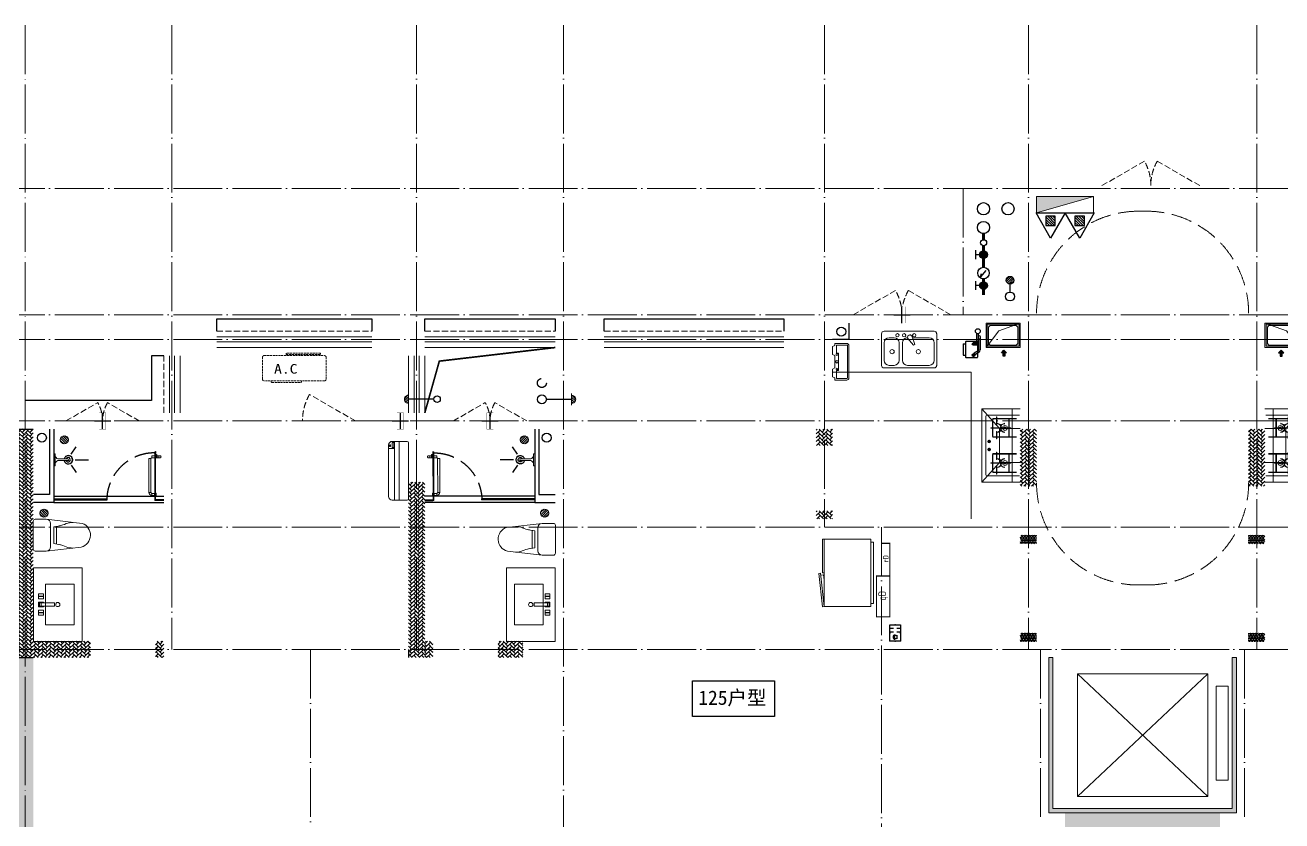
# Model space of a CAD drawing. Extents: x 27938 to 725830, y -209821 to 1628073.
# Drawn here: x 299517 to 314924, y 368624 to 378374 of the extents above; entities that cross this region are included whole.
import ezdxf
from ezdxf.enums import TextEntityAlignment as Align

# ---------------------------------------------------------------- set-up
doc = ezdxf.new("R2010")
doc.units = 0
doc.header["$LTSCALE"] = 1000
doc.header["$MEASUREMENT"] = 0
doc.linetypes.add('DASH', pattern=[0.35, 0.25, -0.1])
doc.linetypes.add('DOTE', pattern=[2.42, 2, -0.2, 0.02, -0.2])
for name, color, linetype, lineweight in [('3.5方案汇报，与郭总、侯月琴确定户型_t8$0$STAIR', 2, 'Continuous', 18), ('DOTE', 19, 'DOTE', 9), ('EQUIP-消防', 3, 'Continuous', 20), ('EQUIP_消火栓', 242, 'Continuous', 18), ('LVTRY', 1, 'Continuous', 13), ('PUB_HATCH', 8, 'Continuous', 9), ('STAIR', 2, 'Continuous', 18), ('WINDOW', 144, 'Continuous', 15), ('填充', 251, 'Continuous', 5), ('平面-栏杆', 135, 'Continuous', 15), ('平面-看线', 45, 'Continuous', 15), ('平面-空调室内机', 176, 'Continuous', 9), ('平面-空调预留孔', 173, 'Continuous', 15), ('空调', 76, 'Continuous', 13), ('立面-洞口示意', 152, 'Continuous', 13)]:
    doc.layers.add(name, color=color, linetype=linetype, lineweight=lineweight)
for name, color, linetype in [('AH-FURNITURE', 1, 'Continuous'), ('EQUIP-安防', 3, 'Continuous'), ('EQUIP_地漏', 7, 'Continuous'), ('EQUIP_消防', 7, 'Continuous'), ('IP-bath&kitchen-JOHNSON', 4, 'Continuous'), ('P-bath&kitchen-JOHNSON', 4, 'Continuous'), ('PUB_TEXT', 4, 'Continuous'), ('VPIPE-中水', 122, 'Continuous'), ('VPIPE-凝结', 150, 'Continuous'), ('VPIPE-废水', 31, 'Continuous'), ('VPIPE-消防', 1, 'TG_X'), ('VPIPE-给水', 3, 'TG_J'), ('VPIPE-雨水', 4, 'DASH'), ('保温', 6, 'Continuous'), ('建筑-排气道', 9, 'Continuous'), ('机电标识类', 1, 'Continuous'), ('污水', 3, 'Continuous'), ('看线', 251, 'Continuous'), ('给水', 4, 'Continuous')]:
    doc.layers.add(name, color=color, linetype=linetype)
doc.styles.add('_TEL_DIM', font='SIMPLEX', dxfattribs={"width": 0.8, "height": 3.5, "bigfont": 'HZTXT'})
doc.styles.add('DIM_FONT', font='SIMPLEX.shx', dxfattribs={"width": 0.56})
doc.styles.add('TG_LINETYPE', font='SIMPLEX', dxfattribs={"width": 0.8, "height": 3, "bigfont": 'HZTXT'})
doc.styles.add('房间名称', font='TSSDENG', dxfattribs={"width": 0.8, "bigfont": 'HZTXT'})
doc.styles.add('黑体', font='')
doc.styles.get('黑体').set_extended_font_data('SimHei')
doc.linetypes.add('TG_J', pattern='A,2,-0.22,["J",TG_LINETYPE,S=0.1,R=0,X=-0.18,Y=-0.15],0', length=2.22)
doc.linetypes.add('TG_X', pattern='A,4,-0.3,["X",TG_LINETYPE,S=0.1,R=0,X=-0.23,Y=-0.15],0', length=4.3)
pattern_1 = [(45, (-503782.47, -516048.46), (0, 47.4157523), [100.584, -33.528]), (135, (-503758.762, -516024.753), (3e-15, 47.4157523), [100.584, -33.528])]
pattern_2 = [(90, (-503782.47, -516048.461), (-16.49778, 1e-15), [9.525, -19.05]), (210, (-503782.47, -516048.461), (8.24889, -14.2874966), [9.525, -19.05]), (150, (-503782.47, -516038.936), (-8.24889, -14.2874966), [9.525, -19.05])]
pattern_3 = [(90, (-503782.47, -517398.46), (-16.49778, 1e-15), [9.525, -19.05]), (210, (-503782.47, -517398.46), (8.24889, -14.2874966), [9.525, -19.05]), (150, (-503782.47, -517388.935), (-8.24889, -14.2874966), [9.525, -19.05])]
pattern_4 = [(90, (-503782.47, -518598.46), (-16.49778, 1e-15), [9.525, -19.05]), (210, (-503782.47, -518598.46), (8.24889, -14.2874966), [9.525, -19.05]), (150, (-503782.47, -518588.935), (-8.24889, -14.2874966), [9.525, -19.05])]

# ---------------------------------------------------------------- blocks, each defined once
blk = doc.blocks.new('FGDGDRGSDGDG')
at = {"layer": 'DOTE', "linetype": 'DOTE', "ltscale": 0.3}
for p, q in [((517582, 529998), (517582, 513948)), ((519382, 529998), (519382, 522348)), ((522382, 529998), (522382, 522348)), ((524182, 529998), (524182, 513948)), ((527382, 529998), (527382, 523848)), ((529882, 529998), (529882, 522348)), ((532682, 529998), (532682, 522348)), ((488182, 527998), (546982, 527998)), ((529082, 527998), (529082, 526448)), ((488182, 526448), (546982, 526448)), ((488182, 526148), (546982, 526148)), ((488182, 525148), (546982, 525148)), ((488182, 523848), (546982, 523848)), ((528082, 523848), (528082, 513948)), ((488182, 522348), (546982, 522348)), ((521082, 522348), (521082, 513948)), ((530032, 522348), (530032, 520248)), ((532532, 522348), (532532, 520248))]:
    blk.add_line(p, q, dxfattribs=at)
blk = doc.blocks.new('dongkong')
blk.add_wipeout([(-603756, 210771), (-603756, 210571), (-603836, 210571), (-603836, 210771)])
at = {"layer": '机电标识类', "color": 250, "linetype": 'DASH', "ltscale": 400}
for p, q in [((-603896, 210671), (-603696, 210671)), ((-603796, 210771), (-603796, 210571))]:
    blk.add_line(p, q, dxfattribs=at)
at = {"layer": '空调', "color": 6, "linetype": 'DASH', "const_width": 2}
blk.add_lwpolyline([(-603756, 210771), (-603756, 210571), (-603836, 210571), (-603836, 210771)], close=True, dxfattribs=at)
blk = doc.blocks.new('$TwtSys$00000434')
for p, q in [((-0.5, 0.5), (-0.5, -0.5)), ((-0.5, -0.5), (0.5, 0.5)), ((0.5, 0.5), (-0.5, 0.5)), ((0.5, -0.5), (0.5, 0.5)), ((-0.5, -0.5), (0.5, -0.5))]:
    blk.add_line(p, q)
blk.add_solid([(0.5, -0.5), (0.5, 0.5), (-0.5, -0.5)])
blk = doc.blocks.new('$TwtSys$00000546')
h = blk.add_hatch()
h.set_pattern_fill('ANSI31', color=1, scale=200, style=0)
h.set_pattern_definition([(45, (-38543.802, -6670.83), (-17.67767, 17.67767), [])])
h.paths.add_polyline_path([(-65, 174), (65, 174), (65, 44), (-65, 44)])
at = {"color": 1}
for points in [[(0, 344), (-198, 0), (198, 0)], [(-65, 174), (65, 174), (65, 44), (-65, 44)]]:
    blk.add_lwpolyline(points, close=True, dxfattribs=at)
blk = doc.blocks.new('rrrrrrrrrrrra')
for p, q in [((253, 484), (-87, 484)), ((-112, 459), (-112, 324)), ((-112, 324), (-64, -103)), ((278, 324), (228, -116)), ((278, 324), (278, 459)), ((-59, 271), (224, 271)), ((-21, 232), (-34, 154)), ((191, 200), (-26, 200)), ((186, 232), (-21, 232)), ((186, 232), (199, 154))]:
    blk.add_line(p, q)
for centre, radius, start, end in [((-87, 459), 25, 90, 180), ((253, 459), 25, 0, 90), ((-59, 324), 53.3, 180, 270), ((224, 324), 53.3, 270, 0), ((-323, 210), 294, 333.5369, 351.4828), ((488, 210), 294, 188.5172, 206.4631), ((149, -3), 224, 158.5202, 180), ((16, -3), 224, 0, 21.4798), ((84, -64), 153, 195.0773, 340.1181)]:
    blk.add_arc(centre, radius, start, end)
blk = doc.blocks.new('A$C1E0F638F')
for points in [[(500, 435), (500, 85), (0, 85), (0, 435)], [(270, 30), (230, 30), (230, 195), (270, 195)], [(120, 0), (180, 0), (180, 60), (120, 60)], [(147, 55), (153, 55), (153, 5), (147, 5)], [(230, 30), (270, 30), (270, 10), (230, 10)], [(380, 0), (320, 0), (320, 60), (380, 60)], [(353, 55), (347, 55), (347, 5), (353, 5)]]:
    blk.add_lwpolyline(points, close=True)
blk.add_lwpolyline([(270, 60), (280, 60), (280, 0), (220, 0), (220, 60), (230, 60)])
blk.add_circle((250, 236), 26)
blk = doc.blocks.new('$lvtry$00000171')
for p, q in [((-74, 11), (-11, 74)), ((-70, -27), (27, 70)), ((-53, -53), (53, 53)), ((-27, -70), (70, 27)), ((11, -74), (74, -11))]:
    blk.add_line(p, q)
blk.add_circle((0, 0), 75)
blk.add_point((0, 0))
blk = doc.blocks.new('135')
blk.add_hatch(color=256).paths.add_polyline_path([(5, 2), (4, -1), (-5, 2), (-4, 5)])
for p, q in [((-6, 19), (-3, 19)), ((-3, 19), (-6, 19)), ((-6, 3), (5, -2)), ((-6, 3), (-5, 3)), ((-5, 11), (-5, 31)), ((5, 11), (-5, 11)), ((5, 10), (-5, 10)), ((-5, 3), (-4, 6)), ((-4, 6), (5, 2)), ((0, 0), (0, 39)), ((6, 19), (3, 19)), ((3, 19), (6, 19)), ((4, -1), (5, 2)), ((5, 11), (5, 32)), ((4, -1), (6, -2))]:
    blk.add_line(p, q)
for centre, radius, start, end in [((6, 16), 13.5, 151.0147, 204.8403), ((13, 4), 20.5, 163.0924, 182.0012), ((-6, 4), 1, 184.2275, 248.4661), ((-5, 22), 0.5, 335.7643, 151.0147), ((4, 18), 9.42, 155.7643, 171.9773), ((9, 15), 14.6, 166.278, 198.0953), ((14, 4), 19.5, 163.7443, 182.5269), ((-5, 3), 0.5, 181.9385, 247.2597), ((5, 22), 0.5, 29.8425, 204.574), ((-6, 17), 11.7, 10.475, 24.574), ((-6, 15), 12.4, 338.6449, 16.0476), ((29, 7), 24, 172.9439, 199.2318), ((-6, 16), 13.4, 334.9111, 29.8425), ((26, 6), 20.6, 169.1454, 199.9526), ((6, -1), 1.17, 247.4597, 19.9526), ((6, -1), 0.5, 247.4597, 19.2318)]:
    blk.add_arc(centre, radius, start, end)
blk.add_open_spline([(-5, 31), (-4, 31), (-2, 33), (1, 29), (3, 31), (5, 32)], degree=3, knots=[0, 0, 0, 0, 3.066329, 6.218313, 11.124135, 11.124135, 11.124135, 11.124135])
blk = doc.blocks.new('SDFAWERAWER')
at = {"layer": 'LVTRY', "color": 1}
for p, q in [((593941, -1242210), (593784, -1242595)), ((593965, -1242220), (593807, -1242604)), ((593941, -1242210), (593965, -1242220)), ((593988, -1242191), (593978, -1242214)), ((594007, -1242226), (593978, -1242214)), ((594017, -1242203), (593988, -1242191)), ((594016, -1242220), (594027, -1242193)), ((594016, -1242220), (594022, -1242223)), ((594026, -1242204), (594018, -1242222)), ((594018, -1242222), (594021, -1242220)), ((594025, -1242211), (594021, -1242220)), ((594023, -1242221), (594022, -1242223)), ((594022, -1242223), (594024, -1242222)), ((594023, -1242211), (594030, -1242194)), ((594024, -1242221), (594024, -1242222)), ((594025, -1242211), (594031, -1242197)), ((594027, -1242193), (594033, -1242195)), ((594028, -1242234), (594078, -1242255)), ((594030, -1242194), (594031, -1242197)), ((594032, -1242197), (594033, -1242195)), ((594033, -1242195), (594034, -1242197)), ((594034, -1242198), (594034, -1242197)), ((594047, -1242201), (594036, -1242229)), ((594036, -1242229), (594039, -1242230)), ((594037, -1242211), (594088, -1242232)), ((594039, -1242230), (594045, -1242214)), ((594039, -1242230), (594042, -1242228)), ((594042, -1242228), (594051, -1242205)), ((594050, -1242202), (594043, -1242218)), ((594047, -1242201), (594050, -1242202)), ((594050, -1242202), (594051, -1242205)), ((594057, -1242246), (594067, -1242223)), ((593784, -1242595), (593807, -1242604)), ((593803, -1242641), (593813, -1242618)), ((593803, -1242641), (593833, -1242653)), ((593813, -1242618), (593842, -1242630)), ((593842, -1242630), (593833, -1242653)), ((593834, -1242656), (593833, -1242653)), ((593845, -1242629), (593834, -1242656)), ((593836, -1242657), (593834, -1242656)), ((593848, -1242630), (593836, -1242657)), ((593845, -1242629), (593842, -1242630)), ((593848, -1242630), (593845, -1242629)), ((593847, -1242662), (593858, -1242634)), ((593847, -1242662), (593850, -1242663)), ((593850, -1242663), (593861, -1242635)), ((593852, -1242662), (593862, -1242637)), ((593858, -1242634), (593861, -1242635)), ((593861, -1242635), (593862, -1242637))]:
    blk.add_line(p, q, dxfattribs=at)
blk.add_lwpolyline([(593823, -1242717), (594046, -1242174), (594037, -1242170), (593814, -1242713)], close=True, dxfattribs=at)
blk.add_arc((594075, -1242240), 15.3, 281.7932, 33.7019, dxfattribs=at)
for centre, major_axis, start_param, end_param in [((593974, -1242224), (3.93, 9.6), 0, 1.570796), ((593817, -1242608), (13.5, 33.1), 1.570796, 3.141593), ((593817, -1242608), (3.93, 9.6), 1.570796, 3.141593)]:
    blk.add_ellipse(centre, major_axis=major_axis, ratio=1, start_param=start_param, end_param=end_param, dxfattribs=at)
at = {"layer": 'P-bath&kitchen-JOHNSON', "color": 8, "linetype": 'DASH'}
blk.add_arc((593810, -1242714), 586, 67.5369, 157.1325, dxfattribs=at)
at = {"layer": 'LVTRY', "color": 1, "xscale": -1, "rotation": 157.7329157530927}
blk.add_blockref('135', (594045, -1242162), dxfattribs=at)
blk = doc.blocks.new('A$C5DCB2F21')
at = {"layer": 'IP-bath&kitchen-JOHNSON', "color": 8}
for p, q in [((-68, -213), (-158, -275)), ((0, -261), (0, -425)), ((68, -213), (158, -275))]:
    blk.add_line(p, q, dxfattribs=at)
at = {"layer": 'IP-bath&kitchen-JOHNSON', "color": 250}
for centre, major_axis, ratio, start_param, end_param in [((0, -179), (-51, 0), 0.990052, -1.36297, 4.504563), ((0, -178), (-26.8, 0), 0.994812, -1.167677, 4.309269)]:
    blk.add_ellipse(centre, major_axis=major_axis, ratio=ratio, start_param=start_param, end_param=end_param, dxfattribs=at)
at = {"layer": 'LVTRY', "color": 1}
for p, q in [((74, 0), (-74, 0)), ((-10, -174), (-10, -49)), ((11, -174), (11, -49))]:
    blk.add_line(p, q, dxfattribs=at)
blk.add_lwpolyline([(74, 0), (74, -16), (-74, -16), (-74, 0)], dxfattribs=at)
for points in [[(-26, -31, -0.364142), (-38, -16, -0.020495)], [(-10, -49, 0.214893), (-26, -31, 7.649644)], [(11, -49, -0.21439), (26, -31, -7.649644)], [(26, -31, 0.364142), (38, -16, 0.020495)]]:
    blk.add_lwpolyline(points, format="xyb", dxfattribs=at)
blk.add_arc((0, -174), 10.5, 180, 0, dxfattribs=at)
for centre, major_axis, ratio, start_param, end_param in [((0, -181), (53.6, 0), 0.987577, 1.76809, 7.656688), ((-12, -165), (0, 1.43), 0.85, -1.570796, 4.712389), ((-12, -189), (0, 1.43), 0.85, 4.712389, 10.995574), ((12, -165), (0, 1.43), 0.85, 4.712389, 10.995574), ((12, -189), (0, 1.43), 0.85, 4.712389, 10.995574)]:
    blk.add_ellipse(centre, major_axis=major_axis, ratio=ratio, start_param=start_param, end_param=end_param, dxfattribs=at)
blk = doc.blocks.new('GDGDRGDGRD')
at = {"layer": 'IP-bath&kitchen-JOHNSON'}
for p, q in [((490533, 524228), (491883, 524228)), ((490533, 524193), (491183, 524193)), ((490533, 524183), (491183, 524183)), ((491183, 524183), (491183, 524193)), ((491883, 524183), (491783, 524183)), ((491783, 524173), (491783, 524183)), ((491883, 524173), (491783, 524173)), ((490533, 524148), (491883, 524148))]:
    blk.add_line(p, q, dxfattribs=at)
at = {"layer": 'IP-bath&kitchen-JOHNSON', "color": 8}
for points in [[(490533, 525048), (490533, 524148), (490283, 524148)], [(490483, 525048), (490483, 524248), (490283, 524248)]]:
    blk.add_lwpolyline(points, dxfattribs=at)
at = {"layer": 'LVTRY', "color": 1}
blk.add_lwpolyline([(490883, 522448), (490283, 522448), (490283, 523348), (490883, 523348)], close=True, dxfattribs=at)
at = {"layer": 'IP-bath&kitchen-JOHNSON'}
for name, p, rotation in [('A$C5DCB2F21', (490533, 524673), 90.008488524447), ('SDFAWERAWER', (-528536, 1449334), 22.25976934310711)]:
    blk.add_blockref(name, p, dxfattribs=dict(at, rotation=rotation))
at = {"layer": 'LVTRY', "xscale": -0.6666666667107826, "yscale": 0.6666666667107826}
for p in [(490663, 524918), (490413, 524018)]:
    blk.add_blockref('$lvtry$00000171', p, dxfattribs=at)
at = {"layer": 'LVTRY', "color": 1, "extrusion": (0, 0, -1), "xscale": -1, "zscale": -1, "rotation": 270}
blk.add_blockref('rrrrrrrrrrrra', (-490766, 523666), dxfattribs=at)
at = {"layer": 'LVTRY', "color": 1, "xscale": -1, "rotation": 270}
blk.add_blockref('A$C1E0F638F', (490347, 522649), dxfattribs=at)
blk = doc.blocks.new('FSFSFSFS')
at = {"layer": 'IP-bath&kitchen-JOHNSON'}
for p, q in [((496432, 524228), (495082, 524228)), ((495082, 524183), (495182, 524183)), ((495082, 524173), (495182, 524173)), ((495182, 524173), (495182, 524183)), ((496432, 524193), (495782, 524193)), ((495782, 524183), (495782, 524193)), ((496432, 524183), (495782, 524183)), ((496432, 524148), (495082, 524148))]:
    blk.add_line(p, q, dxfattribs=at)
at = {"layer": 'IP-bath&kitchen-JOHNSON', "color": 8}
for points in [[(496432, 525048), (496432, 524148), (496682, 524148)], [(496482, 525048), (496482, 524248), (496682, 524248)]]:
    blk.add_lwpolyline(points, dxfattribs=at)
at = {"layer": 'LVTRY', "color": 1}
blk.add_lwpolyline([(496082, 522448), (496682, 522448), (496682, 523348), (496082, 523348)], close=True, dxfattribs=at)
at = {"layer": 'IP-bath&kitchen-JOHNSON', "xscale": -1}
for name, p, rotation in [('SDFAWERAWER', (1515501, 1449334), 337.7402306568929), ('A$C5DCB2F21', (496432, 524673), 269.991511475553)]:
    blk.add_blockref(name, p, dxfattribs=dict(at, rotation=rotation))
at = {"layer": 'LVTRY', "xscale": 0.6666666667107826, "yscale": 0.6666666667107826}
for p in [(496302, 524918), (496552, 524018)]:
    blk.add_blockref('$lvtry$00000171', p, dxfattribs=at)
at = {"layer": 'LVTRY', "color": 1, "extrusion": (0, 0, -1), "zscale": -1, "rotation": 90.00000000000001}
blk.add_blockref('rrrrrrrrrrrra', (-496199, 523616), dxfattribs=at)
at = {"layer": 'LVTRY', "color": 1, "rotation": 90.00000000000001}
blk.add_blockref('A$C1E0F638F', (496617, 522649), dxfattribs=at)
blk = doc.blocks.new('rtyg7uyhg')
at = {"layer": 'LVTRY'}
for p, q in [((193590, 45458), (193590, 45069)), ((194235, 45489), (193621, 45489)), ((194265, 45069), (194265, 45458)), ((193621, 45131), (193621, 45346)), ((193682, 45407), (193888, 45407)), ((193896, 45430), (193858, 45326)), ((193858, 45326), (193875, 45316)), ((193875, 45316), (193946, 45401)), ((193926, 45440), (193940, 45432)), ((194010, 45346), (194010, 45131)), ((194051, 45131), (194051, 45346)), ((194112, 45407), (194173, 45407)), ((194235, 45346), (194235, 45131)), ((193621, 45039), (194235, 45039)), ((193948, 45069), (193682, 45069)), ((194173, 45069), (194112, 45069))]:
    blk.add_line(p, q, dxfattribs=at)
for centre, radius in [((193866, 45438), 20.5), ((193989, 45438), 20.5), ((194071, 45438), 20.5), ((193815, 45238), 25.6), ((194137, 45238), 25.6)]:
    blk.add_circle(centre, radius, dxfattribs=at)
for centre, radius, start, end in [((193621, 45458), 30.7, 90, 180), ((194235, 45458), 30.7, 360, 90), ((193682, 45346), 61.4, 90, 180), ((193916, 45423), 20.5, 60, 159.4623), ((193930, 45414), 20.5, 320.5377, 60), ((193948, 45346), 61.4, 360, 90), ((194112, 45346), 61.4, 90, 180), ((194173, 45346), 61.4, 360, 90), ((193621, 45069), 30.7, 180, 270), ((193682, 45131), 61.4, 180, 270), ((193948, 45131), 61.4, 270, 360), ((194112, 45131), 61.4, 180, 270), ((194173, 45131), 61.4, 270, 360), ((194235, 45069), 30.7, 270, 360)]:
    blk.add_arc(centre, radius, start, end, dxfattribs=at)
at = {"layer": 'LVTRY', "style": 'DIM_FONT', "width": 0.8, "flags": 9}
for tag in ['YSIZE', 'XSIZE']:
    blk.add_attdef(tag, (193928, 45488), '', height=0.5, rotation=90, dxfattribs=at)
blk = doc.blocks.new('A-Kitchen-7')
at = {"layer": 'LVTRY'}
for p, q in [((-519, 780), (-7, 834)), ((-515, 756), (-519, 780)), ((-4, 811), (-515, 756)), ((-29, 767), (-35, 806)), ((-7, 834), (-4, 811)), ((515, 780), (0, 780)), ((0, 756), (0, 780)), ((515, 756), (515, 780)), ((515, 756), (-515, 756)), ((-515, 756), (-515, 40)), ((-486, 761), (-485, 756)), ((-29, 767), (-112, 756)), ((515, 40), (515, 756)), ((-515, 40), (515, 40))]:
    blk.add_line(p, q, dxfattribs=at)
blk.add_lwpolyline([(-469, 40), (-469, 0), (469, 0), (469, 40)], close=True, dxfattribs=at)
blk = doc.blocks.new('A$C60D053AF')
at = {"layer": 'AH-FURNITURE', "color": 8}
for p, q in [((233, -90), (128, -90)), ((233, -110), (128, -110)), ((193, -71), (328, -71)), ((193, -91), (328, -91)), ((245, -129), (245, -122)), ((265, -129), (265, -122)), ((342, -97), (370, -143)), ((356, -83), (384, -129)), ((255, -281), (255, -251)), ((255, -281), (393, -281)), ((393, -281), (393, -251))]:
    blk.add_line(p, q, dxfattribs=at)
for points in [[(170, -68, 1), (170, -94), (193, -94), (193, -68)], [(234, -251), (414, -251, 0.414214), (424, -241), (424, -111, 0.414214), (414, -101), (234, -101, 0.414214), (224, -111), (224, -241, 0.414214)], [(268, -122), (268, -107, 0.414214), (248, -87), (233, -87), (233, -113), (242, -113), (242, -122)], [(242, -152, 1), (268, -152), (268, -129), (242, -129)], [(384, -161, 1), (402, -143), (386, -127), (368, -145)]]:
    blk.add_lwpolyline(points, format="xyb", close=True, dxfattribs=at)
for centre, radius in [((100, -100), 30), ((255, -152), 15), ((255, -152), 10), ((393, -152), 15), ((393, -152), 10)]:
    blk.add_circle(centre, radius, dxfattribs=at)
for radius in [40, 20]:
    blk.add_arc((328, -111), radius, 45, 90, dxfattribs=at)
blk = doc.blocks.new('FRSDFDGDGDRGDR')
at = {"layer": '平面-空调预留孔'}
for p, q in [((699612, 775044), (699612, 775441)), ((699619, 775448), (699746, 775448)), ((699720, 775342), (699720, 775143)), ((699727, 775349), (699740, 775349)), ((699746, 775448), (699746, 775355)), ((699746, 775037), (699619, 775037)), ((699727, 775136), (699740, 775136)), ((699746, 775130), (699746, 775037))]:
    blk.add_line(p, q, dxfattribs=at)
blk.add_lwpolyline([(699766, 775167), (699793, 775154), (699793, 775057), (699766, 775044), (699766, 775018), (699619, 775018, -0.414214), (699593, 775044), (699593, 775441, -0.414214), (699619, 775468), (699766, 775468), (699766, 775441), (699793, 775428), (699793, 775332), (699766, 775318)], format="xyb", close=True, dxfattribs=at)
for centre, radius in [((699740, 775332), 10.6), ((699740, 775243), 15.8), ((699740, 775154), 10.6)]:
    blk.add_circle(centre, radius, dxfattribs=at)
for centre, start, end in [((699619, 775441), 90, 180), ((699727, 775342), 90, 180), ((699740, 775355), 270, 360), ((699619, 775044), 180, 270), ((699727, 775143), 180, 270), ((699740, 775130), 0, 90)]:
    blk.add_arc(centre, 6.6, start, end, dxfattribs=at)
blk = doc.blocks.new('*U69')
h = blk.add_hatch(color=5)
h.set_gradient(color1=(0, 0, 255), rotation=180, tint=1)
h.paths.add_polyline_path([(0, 0), (-6.35, -6.35), (-6.35, -2.159), (-15, -2.159), (-15, 2.159), (-6.35, 2.159), (-6.35, 6.35)])
at = {"color": 0, "linetype": 'Continuous'}
blk.add_lwpolyline([(0, 0), (-6.35, -6.35), (-6.35, -2.159), (-15, -2.159), (-15, 2.159), (-6.35, 2.159), (-6.35, 6.35)], close=True, dxfattribs=at)
blk = doc.blocks.new('sgrsefv')
at = {"layer": 'PUB_HATCH'}
blk.add_hatch(color=256, dxfattribs=at).paths.add_polyline_path([(1112933, 840916), (1112933, 840646), (1113073, 840646), (1113073, 840661), (1112968, 840661), (1112948, 840681), (1112948, 840881), (1112968, 840901), (1113288, 840901), (1113308, 840881), (1113308, 840681), (1113288, 840661), (1113183, 840661), (1113183, 840646), (1113323, 840646), (1113323, 840916)])
at = {"layer": 'LVTRY', "color": 1}
for p, q in [((1113073, 840661), (1113073, 840646)), ((1113183, 840661), (1113183, 840646))]:
    blk.add_line(p, q, dxfattribs=at)
for points in [[(1112918, 840931), (1113338, 840931), (1113338, 840631), (1112918, 840631)], [(1112933, 840916), (1113323, 840916), (1113323, 840646), (1112933, 840646)], [(1113288, 840661), (1112968, 840661), (1112948, 840681), (1112948, 840881), (1112968, 840901), (1113288, 840901), (1113308, 840881), (1113308, 840681), (1113288, 840661)]]:
    blk.add_lwpolyline(points, close=True, dxfattribs=at)
at = {"layer": '立面-洞口示意'}
blk.add_lwpolyline([(1112918, 840931), (1113182, 840837), (1113338, 840631)], dxfattribs=at)
at = {"layer": '建筑-排气道', "xscale": -5, "yscale": 5, "zscale": 5, "rotation": 270}
blk.add_blockref('*U69', (1113118, 840599), dxfattribs=at)
blk = doc.blocks.new('GDGDGDRGDG')
at = {"layer": 'IP-bath&kitchen-JOHNSON', "color": 8}
blk.add_lwpolyline([(500282, 526348), (500282, 526148), (500082, 526148)], dxfattribs=at)
at = {"layer": 'LVTRY', "color": 251}
for p, q in [((502128, 525056), (501912, 525298)), ((502382, 525298), (501912, 525298)), ((501912, 525298), (501912, 524398)), ((502282, 524398), (502282, 525298)), ((502382, 525056), (502128, 525056)), ((502128, 525056), (502128, 524640)), ((501912, 524398), (502128, 524640)), ((502128, 524640), (502382, 524640)), ((501912, 524398), (502382, 524398))]:
    blk.add_line(p, q, dxfattribs=at)
at = {"layer": 'LVTRY'}
for p, q in [((501962, 524488), (501962, 525208)), ((501972, 525218), (502372, 525218)), ((502042, 525168), (502042, 524958)), ((502047, 525168), (502047, 524958)), ((502337, 525178), (502052, 525178)), ((502337, 525173), (502052, 525173)), ((502093, 525198), (502093, 525108)), ((502097, 525198), (502093, 525198)), ((502093, 525108), (502097, 525108)), ((502097, 525108), (502097, 525198)), ((502242, 524958), (502242, 525168)), ((502247, 524958), (502247, 525168)), ((502282, 525208), (502282, 524488)), ((502022, 525066), (502150, 525066)), ((502022, 525061), (502022, 525066)), ((502150, 525061), (502022, 525061)), ((502052, 524953), (502337, 524953)), ((502052, 524948), (502337, 524948)), ((502093, 524928), (502093, 525018)), ((502093, 525018), (502097, 525018)), ((502097, 525018), (502097, 524928)), ((502267, 525066), (502140, 525066)), ((502140, 525066), (502140, 525061)), ((502140, 525061), (502267, 525061)), ((502150, 525066), (502150, 525061)), ((502267, 525061), (502267, 525066)), ((502282, 524640), (502282, 525056)), ((501983, 524898), (502022, 524898)), ((501983, 524798), (502022, 524798)), ((502002, 524879), (502002, 524918)), ((502002, 524779), (502002, 524818)), ((502097, 524928), (502093, 524928)), ((502150, 524636), (502022, 524636)), ((502022, 524636), (502022, 524631)), ((502022, 524631), (502150, 524631)), ((502042, 524528), (502042, 524738)), ((502047, 524528), (502047, 524738)), ((502052, 524748), (502337, 524748)), ((502052, 524743), (502337, 524743)), ((502093, 524768), (502093, 524678)), ((502097, 524768), (502093, 524768)), ((502093, 524678), (502097, 524678)), ((502097, 524678), (502097, 524768)), ((502140, 524631), (502140, 524636)), ((502140, 524636), (502267, 524636)), ((502267, 524631), (502140, 524631)), ((502150, 524631), (502150, 524636)), ((502242, 524738), (502242, 524528)), ((502247, 524738), (502247, 524528)), ((502267, 524636), (502267, 524631)), ((502372, 524478), (501972, 524478)), ((502337, 524523), (502052, 524523)), ((502337, 524518), (502052, 524518)), ((502093, 524498), (502093, 524588)), ((502093, 524588), (502097, 524588)), ((502097, 524498), (502093, 524498)), ((502097, 524588), (502097, 524498))]:
    blk.add_line(p, q, dxfattribs=at)
blk.add_lwpolyline([(501782, 523948), (501782, 525748), (500082, 525748)], dxfattribs=at)
for centre, radius in [((502195, 525063), 29.7), ((502195, 525063), 11.7), ((502002, 524898), 17), ((502002, 524798), 17), ((502195, 524633), 29.7), ((502195, 524633), 11.7)]:
    blk.add_circle(centre, radius, dxfattribs=at)
for centre, radius, start, end in [((501972, 525208), 10, 90, 180), ((502052, 525168), 10, 90, 180), ((502052, 525168), 5, 90, 180), ((502095, 525063), 56.7, 2.2742, 87.7258), ((502095, 525063), 52.2, 2.4704, 87.5296), ((502195, 525063), 56.7, 92.2742, 177.7258), ((502195, 525063), 52.2, 92.4704, 177.5296), ((502237, 525168), 10, 0, 90), ((502237, 525168), 5, 0, 90), ((502272, 525208), 10, 0, 90), ((502052, 524958), 10, 180, 270), ((502052, 524958), 5, 180, 270), ((502095, 525063), 56.7, 272.2742, 357.7258), ((502095, 525063), 52.2, 272.4704, 357.5296), ((502195, 525063), 56.7, 182.2742, 267.7258), ((502195, 525063), 52.2, 182.4704, 267.5296), ((502237, 524958), 5, 270, 0), ((502237, 524958), 10, 270, 0), ((502052, 524738), 10, 90, 180), ((502052, 524738), 5, 90, 180), ((502095, 524633), 56.7, 2.2742, 87.7258), ((502095, 524633), 52.2, 2.4704, 87.5296), ((502095, 524633), 56.7, 272.2742, 357.7258), ((502095, 524633), 52.2, 272.4704, 357.5296), ((502195, 524633), 56.7, 92.2742, 177.7258), ((502195, 524633), 56.7, 182.2742, 267.7258), ((502195, 524633), 52.2, 92.4704, 177.5296), ((502195, 524633), 52.2, 182.4704, 267.5296), ((502237, 524738), 10, 0, 90), ((502237, 524738), 5, 0, 90), ((501972, 524488), 10, 180, 270), ((502052, 524528), 10, 180, 270), ((502052, 524528), 5, 180, 270), ((502237, 524528), 5, 270, 0), ((502237, 524528), 10, 270, 0), ((502272, 524488), 10, 270, 0)]:
    blk.add_arc(centre, radius, start, end, dxfattribs=at)
at = {"xscale": -1}
for name, p in [('sgrsefv', (1615301, -314583)), ('rtyg7uyhg', (694948, 480760)), ('FRSDFDGDGDRGDR', (1199875, -249369))]:
    blk.add_blockref(name, p, dxfattribs=at)
at = {"rotation": 270}
blk.add_blockref('A$C60D053AF', (501962, 526348), dxfattribs=at)
at = {"layer": 'LVTRY', "color": 1, "extrusion": (0, 0, -1), "xscale": -0.7999999999883585, "yscale": 0.7999999999883585, "zscale": -0.7999999999883585, "rotation": 270}
blk.add_blockref('A-Kitchen-7', (-500582, 523286), dxfattribs=at)
blk = doc.blocks.new('A$C001338C2')
for p, q in [((0, 249), (0, 22)), ((845, 304), (55, 304)), ((109, 215), (109, 304)), ((900, 22), (900, 249)), ((22, 0), (878, 0))]:
    blk.add_line(p, q)
at = {"lineweight": 5}
for p, q in [((900, 215), (0, 215)), ((900, 143), (0, 143))]:
    blk.add_line(p, q, dxfattribs=at)
for points in [[(89, 226), (22, 226, -0.414214), (17, 232), (17, 243, -0.414214), (22, 249), (89, 249, -0.414214), (95, 243), (95, 232, -0.414214)], [(73, 275), (57, 275, -0.414214), (51, 281), (51, 283, -0.414214), (57, 289), (73, 289, -0.414214), (79, 283), (79, 281, -0.414214)]]:
    blk.add_lwpolyline(points, format="xyb", close=True)
for centre, radius, start, end in [((55, 249), 55, 90, 180), ((845, 249), 55, 360, 90), ((22, 22), 22, 180, 270), ((878, 22), 22, 270, 360)]:
    blk.add_arc(centre, radius, start, end)
blk = doc.blocks.new('A$C2705576B')
at = {"layer": '给水'}
h = blk.add_hatch(color=256, dxfattribs=at)
edge = h.paths.add_edge_path()
edge.add_arc((417, -1741), 47.2, 0, 360)
h = blk.add_hatch(color=256, dxfattribs=at)
edge = h.paths.add_edge_path()
edge.add_arc((795, -1741), 47.2, 0, 360)
for p, q in [((363, -1645), (472, -1645)), ((417, -1741), (417, -1645)), ((740, -1645), (849, -1645)), ((795, -1741), (795, -1645)), ((601, -1768), (525, -1704)), ((525, -1704), (564, -1715))]:
    blk.add_line(p, q, dxfattribs=at)
at = {"layer": '给水', "const_width": 35.4}
for points in [[(499, -1741), (302, -1741)], [(903, -1741), (641, -1741)], [(1053, -1741), (978, -1741)]]:
    blk.add_lwpolyline(points, dxfattribs=at)
at = {"layer": '给水'}
for centre, radius in [((417, -1741), 47.2), ((570, -1741), 70.8), ((795, -1741), 47.2), ((941, -1741), 37.5)]:
    blk.add_circle(centre, radius, dxfattribs=at)
blk = doc.blocks.new('$TwtSys$00000141')
at = {"color": 1}
for p, q in [((-47, 4), (-5, 46)), ((-47, 4), (-5, 46)), ((-44, -18), (18, 44)), ((-44, -18), (18, 44)), ((-33, -33), (33, 33)), ((-33, -33), (33, 33)), ((-16, -44), (44, 16)), ((-16, -44), (44, 16)), ((6, -46), (46, -6)), ((6, -46), (46, -6))]:
    blk.add_line(p, q, dxfattribs=at)
blk.add_circle((0, 0), 47, dxfattribs=at)
blk.add_circle((0, 0), 47, dxfattribs=at)
blk = doc.blocks.new('A$C263B1184')
at = {"layer": '保温', "linetype": 'ByBlock', "ltscale": 10}
h = blk.add_hatch(dxfattribs=at)
h.set_pattern_fill('AR-HBONE', color=251, scale=55)
h.set_pattern_definition(pattern_1)
h.paths.add_polyline_path([(-1200, 8300), (-1200, 9000), (-1400, 9000), (-1400, 8300)])
h = blk.add_hatch(dxfattribs=at)
h.set_pattern_fill('AR-HBONE', color=251, scale=55)
h.set_pattern_definition(pattern_1)
h.paths.add_polyline_path([(1400, 8300), (1400, 9000), (1600, 9000), (1600, 8300)])
h = blk.add_hatch(dxfattribs=at)
h.set_pattern_fill('AR-HBONE', color=251, scale=55)
h.set_pattern_definition([(45, (-1012960.393, -342660.66), (0, 47.4157523), [100.584, -33.528]), (135, (-1012936.685, -342636.954), (3e-15, 47.4157523), [100.584, -33.528])])
h.paths.add_polyline_path([(3900, 8800), (3900, 9000), (4100, 9000), (4100, 8800)])
h = blk.add_hatch(dxfattribs=at)
h.set_pattern_fill('AR-HBONE', color=251, scale=55)
h.set_pattern_definition([(45, (-1017960.394, -343310.663), (0, 47.4157523), [100.584, -33.528]), (135, (-1017936.686, -343286.955), (3e-15, 47.4157523), [100.584, -33.528])])
h.paths.add_polyline_path([(8900, 6200), (8900, 8350), (9100, 8350), (9100, 6200)])
h = blk.add_hatch(dxfattribs=at)
h.set_pattern_fill('AR-HBONE', color=251, scale=55)
h.set_pattern_definition([(45, (-1012960.295, -343660.66), (0, 47.4157523), [100.584, -33.528]), (135, (-1012936.587, -343636.954), (3e-15, 47.4157523), [100.584, -33.528])])
h.paths.add_polyline_path([(3900, 7900), (3900, 8000), (4100, 8000), (4100, 7900)])
at = {"layer": '保温', "linetype": 'Continuous', "ltscale": 10}
h = blk.add_hatch(dxfattribs=at)
h.set_pattern_fill('HEX', color=251, scale=10, angle=90, style=0)
h.set_pattern_definition(pattern_3)
h.paths.add_polyline_path([(-1200, 7600), (-1200, 7700), (-1400, 7700), (-1400, 7600)])
h = blk.add_hatch(dxfattribs=at)
h.set_pattern_fill('HEX', color=251, scale=10, angle=90, style=0)
h.set_pattern_definition(pattern_3)
h.paths.add_polyline_path([(1400, 7600), (1400, 7700), (1600, 7700), (1600, 7600)])
h = blk.add_hatch(dxfattribs=at)
h.set_pattern_fill('HEX', color=251, scale=10, angle=90, style=0)
h.set_pattern_definition(pattern_4)
h.paths.add_polyline_path([(-1200, 6400), (-1200, 6500), (-1400, 6500), (-1400, 6400)])
h = blk.add_hatch(dxfattribs=at)
h.set_pattern_fill('HEX', color=251, scale=10, angle=90, style=0)
h.set_pattern_definition(pattern_4)
h.paths.add_polyline_path([(1400, 6400), (1400, 6500), (1600, 6500), (1600, 6400)])
at = {"layer": '保温', "linetype": 'ByBlock', "ltscale": 10}
h = blk.add_hatch(dxfattribs=at)
h.set_pattern_fill('AR-HBONE', color=251, scale=55)
h.set_pattern_definition([(45, (-1016860.394, -345260.66), (0, 47.4157523), [100.584, -33.528]), (135, (-1016836.686, -345236.954), (3e-15, 47.4157523), [100.584, -33.528])])
h.paths.add_polyline_path([(7700, 6200), (7700, 6400), (8000, 6400), (8000, 6200)])
h = blk.add_hatch(dxfattribs=at)
h.set_pattern_fill('AR-HBONE', color=251, scale=55)
h.set_pattern_definition([(45, (-1017760.394, -345260.66), (0, 47.4157523), [100.584, -33.528]), (135, (-1017736.686, -345236.954), (3e-15, 47.4157523), [100.584, -33.528])])
h.paths.add_polyline_path([(8800, 6200), (8800, 6400), (8900, 6400), (8900, 6200)])
h = blk.add_hatch(dxfattribs=at)
h.set_pattern_fill('AR-HBONE', color=251, scale=55)
h.set_pattern_definition([(45, (-1021060.394, -345260.66), (0, 47.4157523), [100.584, -33.528]), (135, (-1021036.686, -345236.954), (3e-15, 47.4157523), [100.584, -33.528])])
h.paths.add_polyline_path([(12100, 6200), (12100, 6400), (12200, 6400), (12200, 6200)])
at = {"layer": '保温', "linetype": 'Continuous', "ltscale": 10}
h = blk.add_hatch(dxfattribs=at)
h.set_pattern_fill('HEX', color=251, scale=10, angle=90, style=0)
h.set_pattern_definition(pattern_2)
h.paths.add_polyline_path([(1050, 4100), (1050, 4300), (-850, 4300), (-850, 4100)])
at = {"layer": '保温', "color": 251, "linetype": 'ByBlock', "ltscale": 10}
blk.add_line((9100, 6300), (9100, 6200), dxfattribs=at)
blk = doc.blocks.new('A$C6C4C4DE5')
at = {"layer": '保温', "linetype": 'ByBlock', "ltscale": 10}
h = blk.add_hatch(dxfattribs=at)
h.set_pattern_fill('AR-HBONE', color=251, scale=55)
h.set_pattern_definition([(45, (-445516.58, -596648.81), (0, 47.4157523), [100.584, -33.528]), (135, (-445492.87, -596625.102), (3e-15, 47.4157523), [100.584, -33.528])])
edge = h.paths.add_edge_path()
edge.add_line((200, 5200), (200, 7800))
edge.add_line((200, 7800), (0, 7800))
edge.add_line((0, 7800), (0, 5200))
edge.add_line((0, 5200), (200, 5200))
h = blk.add_hatch(dxfattribs=at)
h.set_pattern_fill('AR-HBONE', color=251, scale=55)
h.set_pattern_definition([(45, (-445516.58, -596648.81), (0, 47.4157523), [100.584, -33.528]), (135, (-445492.87, -596625.102), (3e-15, 47.4157523), [100.584, -33.528])])
edge = h.paths.add_edge_path()
edge.add_line((900, 5000), (900, 5200))
edge.add_line((900, 5200), (-700, 5200))
edge.add_line((-700, 5200), (-700, 5000))
edge.add_line((-700, 5000), (900, 5000))
at = {"layer": '保温', "linetype": 'Continuous', "ltscale": 10}
h = blk.add_hatch(dxfattribs=at)
h.set_pattern_fill('HEX', color=251, scale=10, angle=90, style=0)
h.set_pattern_definition(pattern_2)
edge = h.paths.add_edge_path()
edge.add_line((200, 5000), (0, 5000))
edge.add_line((0, 5000), (0, 0))
edge.add_line((0, 0), (200, 0))
edge.add_line((200, 0), (200, 5000))
at = {"layer": '保温', "color": 251, "linetype": 'ByBlock', "ltscale": 10}
for p, q in [((0, 7800), (200, 7800)), ((0, 5000), (200, 5000)), ((0, 0), (200, 0))]:
    blk.add_line(p, q, dxfattribs=at)
blk = doc.blocks.new('$equip$00002628')
at = {"linetype": 'Continuous'}
for p, q in [((-0.625, 0.415), (0.625, 0.415)), ((-0.625, -0.415), (-0.625, 0.415)), ((-0.472, 0.01), (-0.409, 0.01)), ((-0.446, -0.138), (-0.395, 0.058)), ((-0.395, 0.058), (-0.395, 0.058)), ((-0.395, 0.058), (-0.206, 0.058)), ((-0.206, 0.058), (-0.155, -0.138)), ((-0.191, 0.01), (-0.129, 0.01)), ((0.071, 0.129), (0.071, 0.415)), ((0.35, 0.129), (0.35, 0.415)), ((0.625, 0.415), (0.625, -0.415)), ((0.625, -0.415), (-0.625, -0.415)), ((-0.155, -0.138), (-0.446, -0.138)), ((0.071, -0.415), (0.071, -0.129)), ((0.35, -0.415), (0.35, -0.129))]:
    blk.add_line(p, q, dxfattribs=at)
at = {"const_width": 0.05}
blk.add_lwpolyline([(-0.625, 0.415), (0.625, 0.415), (0.625, -0.415), (-0.625, -0.415), (-0.625, 0.415), (0.625, 0.415)], dxfattribs=at)
at = {"linetype": 'Continuous'}
blk.add_arc((-0.3, -0.011), 0.173, 6.98974, 173.01026, dxfattribs=at)
for p in [(-0.625, 0), (0, 0.415), (0, -0.415), (0.625, 0)]:
    blk.add_point(p)
at = {"color": 7, "style": '_TEL_DIM', "flags": 1}
blk.add_attdef('A', text='', height=0.000025, dxfattribs=at).set_placement((0, 0), align=Align.MIDDLE_CENTER)
blk = doc.blocks.new('GDGRDGDRGDFD')
at = {"layer": 'EQUIP-消防', "const_width": 12.8}
blk.add_lwpolyline([(136867, 335508), (136367, 335508), (136367, 335348), (136867, 335348)], close=True, dxfattribs=at)
at = {"layer": 'PUB_TEXT', "color": 7, "true_color": 0xffffff, "style": '房间名称', "width": 0.8}
blk.add_text('qD', height=90, dxfattribs=at).set_placement((136565, 335396))
blk = doc.blocks.new('FSFSFSFSEG')
at = {"layer": 'EQUIP-消防', "const_width": 12.8}
blk.add_lwpolyline([(136867, 335153), (136467, 335153), (136467, 335053), (136867, 335053)], close=True, dxfattribs=at)
at = {"layer": 'PUB_TEXT', "color": 7, "true_color": 0xffffff, "style": '房间名称', "width": 0.8}
blk.add_text('rD', height=64.8, dxfattribs=at).set_placement((136634, 335069))
blk = doc.blocks.new('HFHFHTFCD')
at = {"rotation": 90}
for name, p in [('FSFSFSFSEG', (645169, 235157)), ('GDGRDGDRGDFD', (645464, 234757))]:
    blk.add_blockref(name, p, dxfattribs=at)
at = {"layer": 'EQUIP-安防', "xscale": 160, "yscale": 160, "zscale": 160, "rotation": 90}
blk.add_blockref('$equip$00002628', (310183, 370924), dxfattribs=at)
blk = doc.blocks.new('gsergvr')
at = {"layer": '平面-空调预留孔', "linetype": 'DASH', "ltscale": 0.1}
for p, q in [((34075, 17176), (34075, 17166)), ((34085, 17156), (34438, 17156)), ((34448, 17166), (34448, 17176))]:
    blk.add_line(p, q, dxfattribs=at)
blk.add_lwpolyline([(34729, 17176), (33989, 17176, -0.414214), (33969, 17196), (33969, 17466, -0.414214), (33989, 17486), (34729, 17486, -0.414214), (34749, 17466), (34749, 17196, -0.414214)], format="xyb", close=True, dxfattribs=at)
blk.add_lwpolyline([(34679, 17515), (34260, 17515), (34260, 17500), (34679, 17500)], close=True, dxfattribs=at)
for centre, start, end in [((34085, 17166), 180, 270), ((34438, 17166), 270, 0)]:
    blk.add_arc(centre, 10, start, end, dxfattribs=at)
at = {"layer": '平面-空调预留孔', "color": 251, "linetype": 'DASH', "ltscale": 0.1, "true_color": 0x636466, "style": '黑体', "width": 1.2}
blk.add_text('A.C', height=117, dxfattribs=at).set_placement((34111, 17265))
blk = doc.blocks.new('rtyryrtyeeretee')
at = {"layer": '平面-空调预留孔'}
blk.add_blockref('gsergvr', (635673, 326706), dxfattribs=at)
blk = doc.blocks.new('A$C7A951E79')
at = {"layer": 'LVTRY'}
for p, q in [((-7, 49), (-49, 7)), ((0, 28), (-47, -18)), ((0, 0), (-35, -35)), ((0, -71), (0, 71)), ((0, -28), (-18, -47))]:
    blk.add_line(p, q, dxfattribs=at)
blk.add_arc((0, 0), 49.9, 89.9757, 269.9757, dxfattribs=at)
blk.add_point((0, 0), dxfattribs=at)
blk = doc.blocks.new('A$C63A34ABD')
at = {"color": 6, "const_width": 20}
blk.add_lwpolyline([(3100, -900), (3278, -267), (4700, -100)], dxfattribs=at)
at = {"layer": 'VPIPE-凝结', "ltscale": 0.1}
for p, q in [((3210, -734), (2900, -734)), ((4590, -734), (4900, -734))]:
    blk.add_line(p, q, dxfattribs=at)
at = {"layer": 'VPIPE-凝结'}
blk.add_circle((3250, -734), 40, dxfattribs=at)
at = {"layer": 'VPIPE-废水'}
blk.add_circle((4535, -735), 55, dxfattribs=at)
at = {"layer": 'VPIPE-雨水'}
blk.add_circle((4535, -535), 55, dxfattribs=at)
for name, p in [('rtyryrtyeeretee', (-668532, -344391)), ('A$C7A951E79', (2900, -734))]:
    blk.add_blockref(name, p)
at = {"xscale": -1}
blk.add_blockref('A$C7A951E79', (4900, -735), dxfattribs=at)
blk = doc.blocks.new('A$C12C278E8')
at = {"layer": '平面-空调室内机', "ltscale": 0.3}
blk.add_blockref('dongkong', (603696, -210771), dxfattribs=at)

msp = doc.modelspace()

# ---------------------------------------------------------------- hatches: boundary and pattern name
at = {"layer": '填充'}
h = msp.add_hatch(dxfattribs=at)
h.set_pattern_fill('隔热材料02', color=256, scale=100, style=0)
h.set_pattern_definition([(0, (-888391.82, -240014.906), (0, 50), []), (0, (-888391.82, -239998.24), (0, 50), []), (270, (-888348.077, -239989.61), (50, -9e-15), [5.01775, -44.98225]), (270, (-888385.536, -239989.61), (50, -9e-15), [5.01775, -44.98225]), (90, (-888360.024, -240023.537), (-50, 3e-15), [5.01775, -44.98225]), (90, (-888373.59, -240023.537), (-50, 3e-15), [5.01775, -44.98225]), (180, (-888341.794, -240031.573), (-6e-15, -50), [50.02425, 0.02425]), (135, (-888355.75, -240029.064), (3e-15, 49.99987405), [4.268, -66.44275]), (116.56505, (-888308.77, -240026.046), (0.00011283, 49.99993342), [2.805, -108.9985]), (116.56505, (-888358.77, -240026.046), (0.00011283, 49.99993342), [2.805, -108.9985]), (153.43495, (-888300.734, -240031.573), (-0.0001128, 49.9999334), [5.61, -106.1935]), (153.43495, (-888350.734, -240031.573), (-0.0001128, 49.9999334), [5.61, -106.1935]), (63.43495, (-888310.024, -240018.52), (-0.00011283, 49.99993342), [26.714, -85.0895]), (63.43495, (-888360.024, -240018.52), (-0.00011283, 49.99993342), [26.714, -85.0895]), (116.56505, (-888298.077, -239989.608), (0.00011283, 49.99993342), [2.805, -108.9985]), (116.56505, (-888348.077, -239989.608), (0.00011283, 49.99993342), [2.805, -108.9985]), (135, (-888349.33, -239987.1), (3e-15, 49.99987405), [4.268, -66.44275]), (153.43495, (-888302.35, -239984.08), (-0.0001128, 49.9999334), [5.61, -106.1935]), (153.43495, (-888352.35, -239984.08), (-0.0001128, 49.9999334), [5.61, -106.1935]), (45, (-888384.28, -239987.1), (0, 49.99987405), [4.268, -66.44275]), (63.43495, (-888335.536, -239989.608), (-0.00011283, 49.99993342), [2.805, -108.9985]), (63.43495, (-888385.536, -239989.608), (-0.00011283, 49.99993342), [2.805, -108.9985]), (26.56505, (-888331.264, -239984.08), (0.0001128, 49.9999334), [5.61, -106.1935]), (26.56505, (-888381.264, -239984.08), (0.0001128, 49.9999334), [5.61, -106.1935]), (116.56505, (-888323.59, -240018.52), (0.00011283, 49.99993342), [26.714, -85.0895]), (116.56505, (-888373.59, -240018.52), (0.00011283, 49.99993342), [26.714, -85.0895]), (45, (-888377.86, -240029.064), (0, 49.99987405), [4.268, -66.44275]), (63.43495, (-888324.843, -240026.046), (-0.00011283, 49.99993342), [2.805, -108.9985]), (63.43495, (-888374.843, -240026.046), (-0.00011283, 49.99993342), [2.805, -108.9985]), (26.56505, (-888332.88, -240031.573), (0.0001128, 49.9999334), [5.61, -106.1935]), (26.56505, (-888382.88, -240031.573), (0.0001128, 49.9999334), [5.61, -106.1935])])
h.paths.add_polyline_path([(312116.6, 370623.7), (312066.6, 370623.7), (312066.6, 368723.7), (314366.6, 368723.7), (314366.6, 370623.7), (314316.6, 370623.7), (314316.6, 368773.7), (312116.6, 368773.7)])

# ---------------------------------------------------------------- linework, layer by layer
at = {"color": 1}
msp.add_lwpolyline([(307698.1, 370337.4), (308704.1, 370337.4), (308704.1, 369901.4), (307698.1, 369901.4)], close=True, dxfattribs=at)
at = {"layer": '3.5方案汇报，与郭总、侯月琴确定户型_t8$0$STAIR'}
for p, q in [((314016.6, 370423.7), (312416.6, 368923.7)), ((312416.6, 370423.7), (314016.6, 368923.7))]:
    msp.add_line(p, q, dxfattribs=at)
for points in [[(312416.6, 368923.7), (312416.6, 370423.7), (314016.6, 370423.7), (314016.6, 368923.7)], [(314116.6, 369123.7), (314116.6, 370273.7), (314266.6, 370273.7), (314266.6, 369123.7)]]:
    msp.add_lwpolyline(points, close=True, dxfattribs=at)
at = {"layer": 'STAIR', "color": 251, "linetype": 'DASH'}
for points in [[(311916.6, 374843.7, -0.4142136), (313166.6, 376093.7), (313266.6, 376093.7, -0.4142136), (314516.6, 374843.7)], [(311916.6, 372763.7, 0.4142136), (313166.6, 371513.7), (313266.6, 371513.7, 0.4142136), (314516.6, 372763.7)]]:
    msp.add_lwpolyline(points, format="xyb", dxfattribs=at)
at = {"layer": 'VPIPE-中水', "linetype": 'Continuous'}
for centre in [(309521.8, 374618.7), (299721.7, 373318.7), (305911.4, 373318.7)]:
    msp.add_circle(centre, 55, dxfattribs=at)
at = {"layer": 'VPIPE-凝结'}
msp.add_line((311591.6, 375103.7), (311591.6, 375201.7), dxfattribs=at)
at = {"layer": 'VPIPE-废水'}
msp.add_circle((311591.6, 375048.7), 55, dxfattribs=at)
at = {"layer": 'VPIPE-消防', "linetype": 'Continuous'}
msp.add_circle((311566.6, 376123.7), 75, dxfattribs=at)
at = {"layer": 'VPIPE-给水', "linetype": 'Continuous'}
for centre in [(311266.6, 376123.7), (311266.6, 375893.7)]:
    msp.add_circle(centre, 75, dxfattribs=at)
at = {"layer": 'WINDOW', "color": 250, "linetype": 'DASH', "ltscale": 0.3}
for points in [[(312718.4, 376407.1), (313238, 376707.1, -0.1316523), (313318.4, 376407.1)], [(313916.6, 376407.1), (313397, 376707.1, 0.1316523), (313316.6, 376407.1)], [(309666.6, 374823.7), (310186.2, 375123.7, -0.1316523), (310266.6, 374823.7)], [(310864.7, 374823.7), (310345.1, 375123.7, 0.1316523), (310264.7, 374823.7)], [(303566.5, 373523.7), (303003.4, 373848.4, 0.1314846), (302916.5, 373523.7)]]:
    msp.add_lwpolyline(points, format="xyb", dxfattribs=at)
at = {"layer": '填充'}
msp.add_lwpolyline([(312116.6, 370623.7), (312066.6, 370623.7), (312066.6, 368723.7), (314366.6, 368723.7), (314366.6, 370623.7), (314316.6, 370623.7), (314316.6, 368773.7), (312116.6, 368773.7)], close=True, dxfattribs=at)
at = {"layer": '平面-栏杆'}
for points in [[(303766.5, 374553.7), (301866.5, 374554)], [(303766.5, 374493.7), (301866.5, 374494)], [(306016.6, 374553.7), (304416.6, 374554)], [(306016.6, 374493.7), (304416.6, 374494)], [(308816.6, 374553.7), (306616.6, 374554)], [(308816.6, 374493.7), (306616.6, 374494)], [(301286.9, 374323.7), (301286.6, 373623.7)], [(301346.9, 374323.7), (301346.6, 373623.7)], [(304286.6, 374323.7), (304286.3, 373623.7)], [(304346.6, 374323.7), (304346.3, 373623.7)]]:
    msp.add_lwpolyline(points, dxfattribs=at)
at = {"layer": '平面-看线', "linetype": 'DASH', "ltscale": 0.3}
for p, q in [((301866.5, 374624), (303766.5, 374623.7)), ((304416.6, 374624), (306016.6, 374623.7)), ((306616.6, 374624), (308816.6, 374623.7)), ((301216.6, 373623.7), (301216.9, 374323.7))]:
    msp.add_line(p, q, dxfattribs=at)
at = {"layer": '平面-看线'}
msp.add_line((304216.3, 373623.7), (304216.6, 374323.7), dxfattribs=at)
for points in [[(303766.5, 374423.7), (301866.5, 374424)], [(306016.6, 374423.7), (304416.6, 374424)], [(308816.6, 374423.7), (306616.6, 374424)], [(301416.9, 374323.7), (301416.6, 373623.7)], [(304416.6, 374323.7), (304416.3, 373623.7)]]:
    msp.add_lwpolyline(points, dxfattribs=at)
at = {"layer": '看线', "color": 202, "ltscale": 0.5}
for points in [[(301866.5, 374623.7), (301866.5, 374773.7), (303766.5, 374773.7), (303766.5, 374623.7)], [(304416.6, 374623.7), (304416.6, 374773.7), (306016.6, 374773.7), (306016.6, 374623.7)], [(306616.6, 374623.7), (306616.6, 374773.7), (308816.6, 374773.7), (308816.6, 374623.7)], [(301216.9, 374323.7), (301066.9, 374323.7), (301066.9, 373773.7), (299516.6, 373773.7)]]:
    msp.add_lwpolyline(points, dxfattribs=at)

# ---------------------------------------------------------------- block references
for name, p in [('FGDGDRGSDGDG', (-218065.9, -151624.7)), ('GDGDGDRGDG', (-190665.9, -151624.7)), ('HFHFHTFCD', (0, 0))]:
    msp.add_blockref(name, p)
at = {"xscale": -1}
for p in [(817099, -151624.7), (817099.2, -151624.7)]:
    msp.add_blockref('GDGDGDRGDG', p, dxfattribs=at)
at = {"layer": 'EQUIP_地漏'}
msp.add_blockref('$TwtSys$00000141', (311591.6, 375248.7), dxfattribs=at)
at = {"layer": 'EQUIP_消火栓', "xscale": 700, "yscale": 200, "zscale": 700, "rotation": 180}
msp.add_blockref('$TwtSys$00000434', (312266.6, 376173.7), dxfattribs=at)
at = {"layer": 'EQUIP_消防', "xscale": -0.9, "yscale": 0.9, "zscale": 0.9, "rotation": 180}
for p in [(312088, 376073.7), (312445.1, 376073.7)]:
    msp.add_blockref('$TwtSys$00000546', p, dxfattribs=at)
at = {"layer": '平面-空调预留孔', "xscale": -0.8000000000465648, "yscale": 0.8000000000465648, "zscale": 0.8000000000465646, "rotation": 89.99999976656984}
msp.add_blockref('A$C001338C2', (304216.5, 373274), dxfattribs=at)
at = {"layer": '污水', "rotation": 90.00000000010901}
msp.add_blockref('A$C2705576B', (309525.4, 374765.9), dxfattribs=at)

# ---------------------------------------------------------------- texts
at = {"color": 1, "style": '黑体'}
msp.add_text('125户型', height=175, dxfattribs=at).set_placement((307770.2, 370045.2))

# ---------------------------------------------------------------- next in the draw order: block references
at = {"layer": '平面-空调室内机', "ltscale": 0.3, "xscale": -1, "rotation": 180}
for p in [(914062.6, 585494.5), (904262.6, 584194.7), (909012.6, 584194.5)]:
    msp.add_blockref('dongkong', p, dxfattribs=at)

# ---------------------------------------------------------------- next in the draw order: linework, layer by layer
at = {"layer": 'WINDOW', "color": 250, "linetype": 'DASH', "ltscale": 0.3}
for points in [[(300016.6, 373523.7), (300406.3, 373748.7, -0.1316053), (300466.6, 373523.7)], [(300916.6, 373523.7), (300526.8, 373748.7, 0.1316053), (300466.6, 373523.7)], [(304766.6, 373523.7), (305156.3, 373748.7, -0.1316053), (305216.6, 373523.7)], [(305666.6, 373523.7), (305276.8, 373748.7, 0.1316053), (305216.6, 373523.7)]]:
    msp.add_lwpolyline(points, format="xyb", dxfattribs=at)

# ---------------------------------------------------------------- next in the draw order: block references
for name, p in [('GDGDGDRGDG', (-190665.7, -151624.7)), ('A$C63A34ABD', (301316.6, 374523.7)), ('A$C6C4C4DE5', (299416.6, 365623.7)), ('GDGDRGDGRD', (-190665.9, -151624.7)), ('FSFSFSFS', (-190665.9, -151624.7))]:
    msp.add_blockref(name, p)
at = {"xscale": -1}
msp.add_blockref('A$C263B1184', (313316.6, 364423.7), dxfattribs=at)

# ---------------------------------------------------------------- next in the draw order: block references
msp.add_blockref('A$C12C278E8', (304216, 373623.7))

doc.saveas('drawing.dxf')
